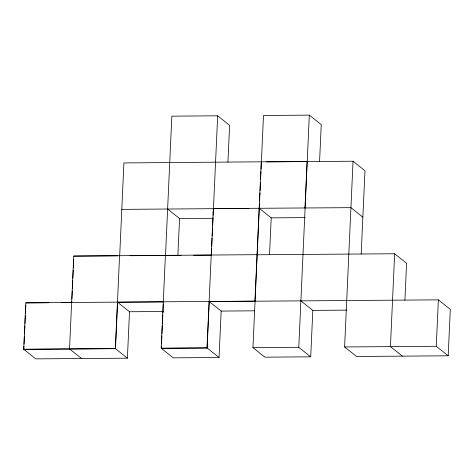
<?xml version="1.0" encoding="UTF-8"?>
<svg xmlns="http://www.w3.org/2000/svg" width="474" height="474" viewBox="0 0 474 474"><rect width="100%" height="100%" fill="white"/><g stroke="black" fill="none" stroke-linecap="round" stroke-linejoin="round"><path stroke-width="0.71" d="M127.399 358.184L115.472 348.668L117.582 302.234L129.509 311.75L127.399 358.184L35.746 358.865L23.819 349.35L23.955 346.399M24.056 344.189L24.423 336.084M24.524 333.874L24.891 325.762M24.992 323.552L25.359 315.447M25.46 313.237L25.827 305.126M69.53 348.911L73.743 256.043L257.05 254.68M71.823 301.103L71.758 302.572L61.407 302.649M71.924 298.887L72.291 290.781M72.392 288.571L72.759 280.466M72.86 278.25L73.227 270.144M73.328 267.934L73.695 259.823M119.572 255.705L115.354 348.574L23.7 349.255L25.809 302.821L254.941 301.114L261.269 161.812L307.217 161.569M119.691 255.8L123.91 162.932L261.269 161.812M165.396 255.362L161.184 348.23L207.008 347.892L213.336 208.59L350.932 207.659L362.865 217.175M219.059 357.503L207.126 347.987L209.235 301.553L221.162 311.068L219.059 357.503L173.229 357.846L161.302 348.325L161.403 346.115M161.504 343.905L161.871 335.799M161.972 333.583L162.339 325.478M162.44 323.268L162.807 315.157M162.908 312.947L163.311 304.101M165.515 255.456L171.843 116.154L217.673 115.816L229.6 125.332L227.923 162.185M177.88 255.397L179.557 218.544L167.624 209.022M211.647 248.483L211.345 255.119L193.605 255.249M211.748 246.273L212.115 238.167M212.216 235.951L212.583 227.846M212.684 225.636L213.051 217.525M213.152 215.315L217.673 115.816M300.889 300.872L312.816 310.387L310.713 356.821L264.883 357.165L252.956 347.643L259.515 203.18M259.616 200.97L259.983 192.865M260.084 190.655L260.451 182.543M260.587 179.599L260.955 171.487M261.056 169.277L263.497 115.472L309.326 115.135L321.254 124.65L319.577 161.504M269.534 254.71L271.211 217.862L259.159 208.246M304.989 207.908L307.099 161.468M310.713 356.821L298.78 347.306L309.326 115.135M209.235 301.553L438.373 299.846L450.3 309.362L448.191 355.796L356.537 356.478L344.61 346.962L353.041 161.225L266.566 161.871M361.188 254.028L364.974 170.741L353.041 161.225M257.175 254.775L394.652 253.75L390.434 346.618L402.367 356.14M404.909 300.125L406.579 263.271L394.652 253.75M448.191 355.796L436.264 346.281L438.373 299.846M121.8 209.366L248.933 208.418M179.557 218.544L212.814 218.295M271.211 217.862L305.209 217.607M73.861 256.138L117.475 255.818M130.036 255.723L181.038 255.344M25.928 302.916L48.84 302.744M117.582 302.234L163.412 301.891M129.509 311.75L163.512 311.501M221.162 311.068L254.425 310.82M312.816 310.387L346.82 310.132M23.819 349.35L115.472 348.668M161.302 348.325L207.126 347.987M252.956 347.643L298.78 347.306M344.61 346.962L436.264 346.281M69.648 349.006L81.575 358.528"/></g></svg>
